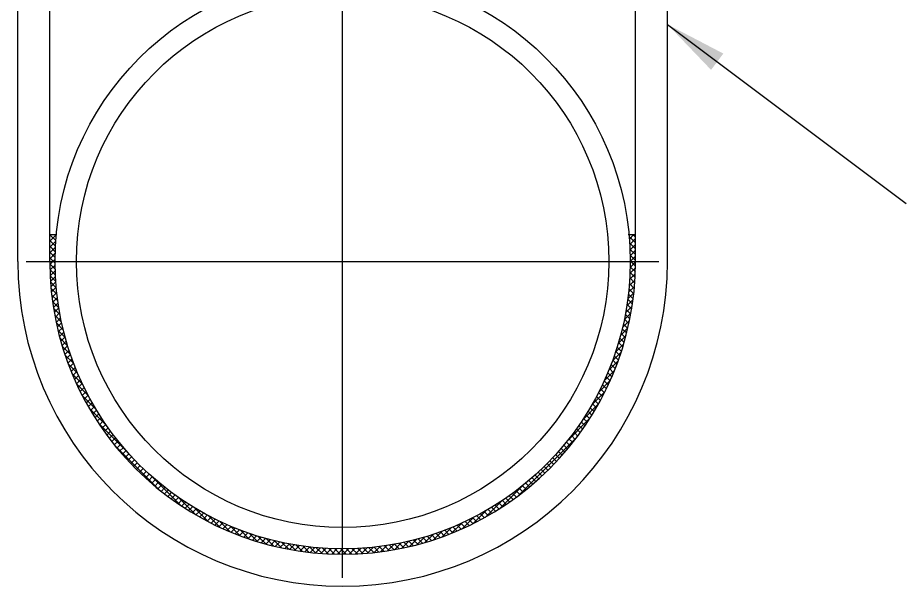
# Model space of a CAD drawing. Extents: x 185245 to 2166646, y -19957 to 815000.
# Drawn here: x 2005592 to 2007022, y 680844 to 681759 of the extents above; entities that cross this region are included whole.
import ezdxf

# ---------------------------------------------------------------- set-up
doc = ezdxf.new("R2010")
doc.units = 0
doc.header["$LTSCALE"] = 1000
doc.header["$MEASUREMENT"] = 0
doc.linetypes.add('CENTER', pattern=[50.800000000000004, 31.75, -6.35, 6.35, -6.35])
doc.styles.get("Standard").update_dxf_attribs({"font": 'gbenor.shx', "bigfont": 'gbcbig.shx'})
doc.dimstyles.get("Standard").update_dxf_attribs({"dimscale": 100, "dimtxt": 3.5, "dimasz": 1, "dimexe": 2.5, "dimexo": 3, "dimgap": 1.5, "dimtad": 1, "dimdec": 0, "dimzin": 0, "dimdsep": 46, "dimtxsty": 'Standard', "dimblk": 'ARCHTICK', "dimcen": 0.09, "dimadec": 0, "dimazin": 0, "dimtfac": 1, "dimtdec": 0, "dimtix": 1, "dimtmove": 2, "dimatfit": 3, "dimfxl": 1, "dimtolj": 1, "dimtzin": 0, "dimarcsym": 0})

# ---------------------------------------------------------------- blocks, each defined once
blk = doc.blocks.new('gfhhrryyfd')
h = blk.add_hatch()
h.set_pattern_fill('ANSI37', color=256, scale=2.090879997890442, style=0)
h.set_pattern_definition([(45.00000002316008, (3793840.347755107, -1554777.269214761), (-4.694159474869176, 4.694159478664121), []), (134.9999999768399, (3793840.347755107, -1554777.269214761), (-4.694159474869176, -4.694159478664121), [])])
edge = h.paths.add_edge_path()
edge.add_line((3693800.087783216, -1745764.866276582), (3693789.526503638, -1745764.866276582))
edge.add_ellipse((3693328.594343696, -1745807.729316573), major_axis=(-0.5374121349128751, 462.9205199339955), ratio=0.9999999992443853, start_angle=269.93348440600647, end_angle=275.2462591116002, ccw=False)
edge.add_ellipse((3693328.594343692, -1745807.729316573), major_axis=(0.3561188019586088, 462.920694928428), ratio=0.9999999991920565, start_angle=90.04407688085558, end_angle=270.0440768808556, ccw=False)
edge.add_ellipse((3693328.594343669, -1745807.729316572), major_axis=(1.233201831594066, 462.9191892673022), ratio=0.999999999223338, start_angle=84.83985904714348, end_angle=90.15263375284968, ccw=False)
edge.add_line((3692867.662183746, -1745764.866276582), (3692857.100904168, -1745764.866276582))
edge.add_line((3692857.100904168, -1745764.866276582), (3692857.100904168, -1745807.729316573))
edge.add_ellipse((3693328.594343692, -1745807.729316573), major_axis=(-0.1280043792172043, 471.4934225296647), ratio=0.9999999991919332, start_angle=89.98444493570125, end_angle=269.9844449357013)
edge.add_line((3693800.087783216, -1745807.729316573), (3693800.087783216, -1745764.866276582))
at = {"linetype": 'Continuous'}
for p, q in [((3692805.66525622, -1745807.729316573), (3692805.66525622, -1745044.76720473)), ((3692857.100904168, -1745807.729316573), (3692857.100904168, -1745044.76720473)), ((3693800.087783216, -1745807.729316573), (3693800.087783216, -1745044.76720473)), ((3693851.523431164, -1745807.729316573), (3693851.523431164, -1745044.76720473)), ((3692868.739137281, -1745764.866276582), (3692857.100904168, -1745764.866276582)), ((3693800.087783216, -1745764.866276582), (3693788.4495501, -1745764.866276582))]:
    blk.add_line(p, q, dxfattribs=at)
at = {"linetype": 'CENTER'}
for p, q in [((3693328.594343692, -1746316.942231671), (3693328.594343692, -1745325.716658706)), ((3692819.381429005, -1745807.729316573), (3693837.807258378, -1745807.729316573))]:
    blk.add_line(p, q, dxfattribs=at)
at = {"linetype": 'Continuous'}
for radius in [462.920831532944, 428.6303995675407]:
    blk.add_circle((3693328.594343692, -1745807.729316573), radius, dxfattribs=at)
for radius in [522.9290874723997, 471.4934395242948]:
    blk.add_arc((3693328.594343692, -1745807.729316573), radius, 180, 0, dxfattribs=at)
blk.add_leader([(3693851.523431164, -1745426.248260652), (3694235.801164702, -1745714.724998629)], dimstyle='Standard', override={"dimgap": 20, "dimtad": 0})

msp = doc.modelspace()

# ---------------------------------------------------------------- block references
at = {"lineweight": -3, "xscale": 0.9999959468841553, "yscale": 0.9999959506094456, "zscale": 0.9999959495959999}
msp.add_blockref('gfhhrryyfd', (-1687198.99812964, 2427167.7145149, 1.991429599009979e-08), dxfattribs=at)

doc.saveas('drawing.dxf')
